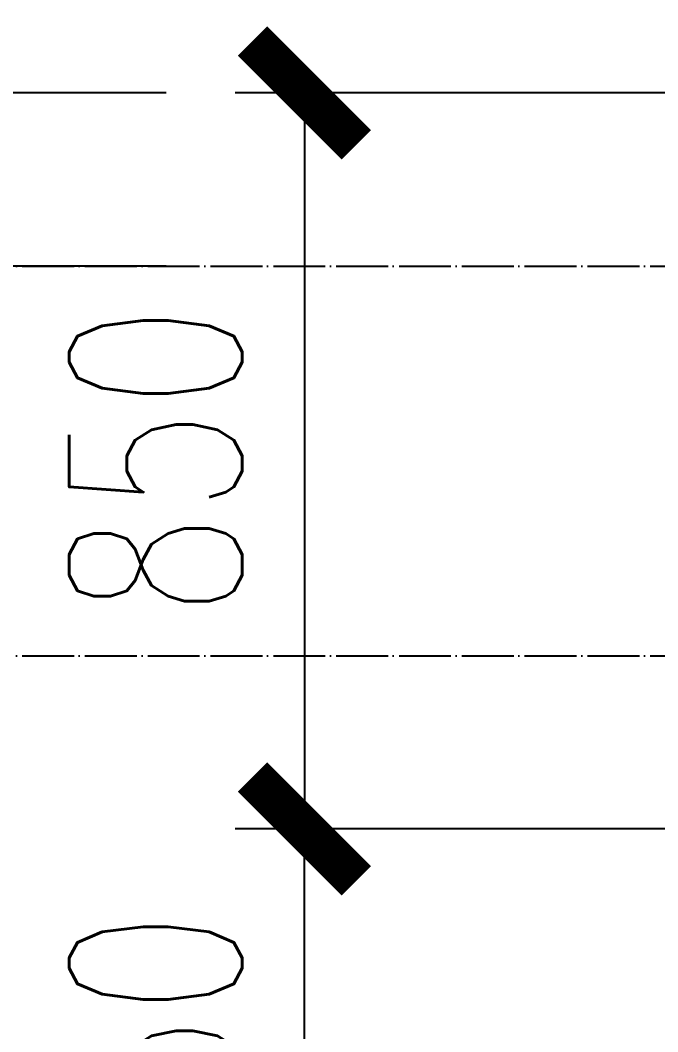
# Model space of a CAD drawing. Extents: x -202236 to 1002404, y -663931 to 1550022.
# Drawn here: x -123568 to -122831, y -327893 to -326725 of the extents above; entities that cross this region are included whole.
import ezdxf

# ---------------------------------------------------------------- set-up
doc = ezdxf.new("R2010")
doc.units = 0
doc.linetypes.add('DOTE', pattern=[2.42, 2, -0.2, 0.02, -0.2])
doc.layers.add('A-AXIS-DOTE', color=14, linetype='DOTE')
doc.layers.add('DIM', color=173, linetype='Continuous')
doc.styles.add('DHTEXT-1', font='ROMANS.shx', dxfattribs={"width": 0.7, "bigfont": 'CHINESE.shx'})
doc.dimstyles.new('ZN80', dxfattribs={"dimscale": 80, "dimtxt": 2.5, "dimasz": 1.5, "dimexe": 1, "dimexo": 2, "dimgap": 0.9, "dimtad": 1, "dimdec": 0, "dimdsep": 46, "dimtxsty": 'DHTEXT-1', "dimblk": 'ARCHTICK', "dimcen": 2.5, "dimclrd": 173, "dimclre": 173, "dimclrt": 7, "dimazin": 2, "dimtfac": 0.4, "dimtdec": 0, "dimtix": 1, "dimtmove": 2, "dimatfit": 3, "dimfxl": 0, "dimtolj": 1, "dimtzin": 0, "dimarcsym": 0})

# ---------------------------------------------------------------- blocks, each defined once
blk = doc.blocks.new('_ArchTick')
at = {"color": 0, "linetype": 'ByBlock', "const_width": 0.4}
blk.add_lwpolyline([(-0.5, -0.5), (0.5, 0.5)], dxfattribs=at)
blk = doc.blocks.new('*D451')
at = {"layer": 'Defpoints', "color": 0, "ltscale": 800, "transparency": 16777216}
for p in [(-122539.2, -326808.6), (-123239.7, -327658.6), (-122539.2, -327658.6)]:
    blk.add_point(p, dxfattribs=at)
at = {"layer": 'DIM', "color": 173, "linetype": 'ByBlock', "lineweight": -2, "ltscale": 800, "transparency": 16777216}
for p, q in [((-122699.2, -326808.6), (-123319.7, -326808.6)), ((-123239.7, -326808.6), (-123239.7, -327658.6)), ((-122699.2, -327658.6), (-123319.7, -327658.6))]:
    blk.add_line(p, q, dxfattribs=at)
at = {"layer": 'DIM', "color": 173, "lineweight": -2, "ltscale": 800, "transparency": 16777216, "xscale": 120, "yscale": 120, "zscale": 120}
for p, rotation in [((-123239.7, -326808.6), 90), ((-123239.7, -327658.6), 270)]:
    blk.add_blockref('_ArchTick', p, dxfattribs=dict(at, rotation=rotation))
at = {"layer": 'DIM', "color": 7, "ltscale": 800, "transparency": 16777216, "insert": (-123411.7, -327233.6), "char_height": 200, "attachment_point": 5, "rotation": 90, "style": 'DHTEXT-1'}
blk.add_mtext('\\A1;850', dxfattribs=at)
blk = doc.blocks.new('*D454')
at = {"layer": 'Defpoints', "color": 0, "ltscale": 800, "transparency": 16777216}
for p in [(-123239.7, -327658.6), (-122539.2, -327658.6), (-122539.2, -328208.6)]:
    blk.add_point(p, dxfattribs=at)
at = {"layer": 'DIM', "color": 173, "linetype": 'ByBlock', "lineweight": -2, "ltscale": 800, "transparency": 16777216}
for p, q in [((-122699.2, -327658.6), (-123319.7, -327658.6)), ((-123239.7, -328208.6), (-123239.7, -327658.6)), ((-122699.2, -328208.6), (-123319.7, -328208.6))]:
    blk.add_line(p, q, dxfattribs=at)
at = {"layer": 'DIM', "color": 173, "lineweight": -2, "ltscale": 800, "transparency": 16777216, "xscale": 120, "yscale": 120, "zscale": 120}
for p, rotation in [((-123239.7, -327658.6), 90), ((-123239.7, -328208.6), 270)]:
    blk.add_blockref('_ArchTick', p, dxfattribs=dict(at, rotation=rotation))
at = {"layer": 'DIM', "color": 7, "ltscale": 800, "transparency": 16777216, "insert": (-123411.7, -327933.6), "char_height": 200, "attachment_point": 5, "rotation": 90, "style": 'DHTEXT-1'}
blk.add_mtext('\\A1;550', dxfattribs=at)
blk = doc.blocks.new('*D457')
at = {"layer": 'Defpoints', "color": 0, "ltscale": 800, "transparency": 16777216}
for p in [(-123695.2, -326808.6), (-123239.7, -326808.6), (-123239.7, -327008.6)]:
    blk.add_point(p, dxfattribs=at)
at = {"layer": 'DIM', "color": 173, "linetype": 'ByBlock', "lineweight": -2, "ltscale": 800, "transparency": 16777216}
for p, q in [((-123695.2, -326808.6), (-123695.2, -326688.6)), ((-123399.7, -326808.6), (-123775.2, -326808.6)), ((-123695.2, -327008.6), (-123695.2, -326808.6)), ((-123399.7, -327008.6), (-123775.2, -327008.6)), ((-123695.2, -327008.6), (-123695.2, -327128.6))]:
    blk.add_line(p, q, dxfattribs=at)
at = {"layer": 'DIM', "color": 173, "lineweight": -2, "ltscale": 800, "transparency": 16777216, "xscale": 120, "yscale": 120, "zscale": 120}
for p, rotation in [((-123695.2, -326808.6), 270), ((-123695.2, -327008.6), 90)]:
    blk.add_blockref('_ArchTick', p, dxfattribs=dict(at, rotation=rotation))
at = {"layer": 'DIM', "color": 7, "ltscale": 800, "transparency": 16777216, "insert": (-123867.2, -326908.6), "char_height": 200, "attachment_point": 5, "rotation": 90, "style": 'DHTEXT-1'}
blk.add_mtext('\\A1;200', dxfattribs=at)

msp = doc.modelspace()

# ---------------------------------------------------------------- linework, layer by layer
at = {"layer": 'A-AXIS-DOTE', "ltscale": 30}
for p, q in [((-124582.48, -327008.65), (-114235.75, -327008.65)), ((-124582.48, -327458.65), (-114235.75, -327458.65))]:
    msp.add_line(p, q, dxfattribs=at)

# ---------------------------------------------------------------- dimensions: what is measured, and where the dimension line sits
at = {"layer": 'DIM', "ltscale": 800}
for base, p1, p2, picture, middle in [((-123695.18, -326808.65), (-123239.72, -327008.65), (-123239.72, -326808.65), '*D457', (-123867.18, -326908.65)), ((-123239.72, -327658.65), (-122539.23, -326808.65), (-122539.23, -327658.65), '*D451', (-123411.72, -327233.65)), ((-123239.72, -327658.65), (-122539.23, -328208.65), (-122539.23, -327658.65), '*D454', (-123411.72, -327933.65))]:
    dim = msp.add_linear_dim(base=base, p1=p1, p2=p2, angle=90, dimstyle='ZN80', dxfattribs=at)
    dim.commit()
    dim.dimension.update_dxf_attribs({"geometry": picture, "text_midpoint": middle})

doc.saveas('drawing.dxf')
